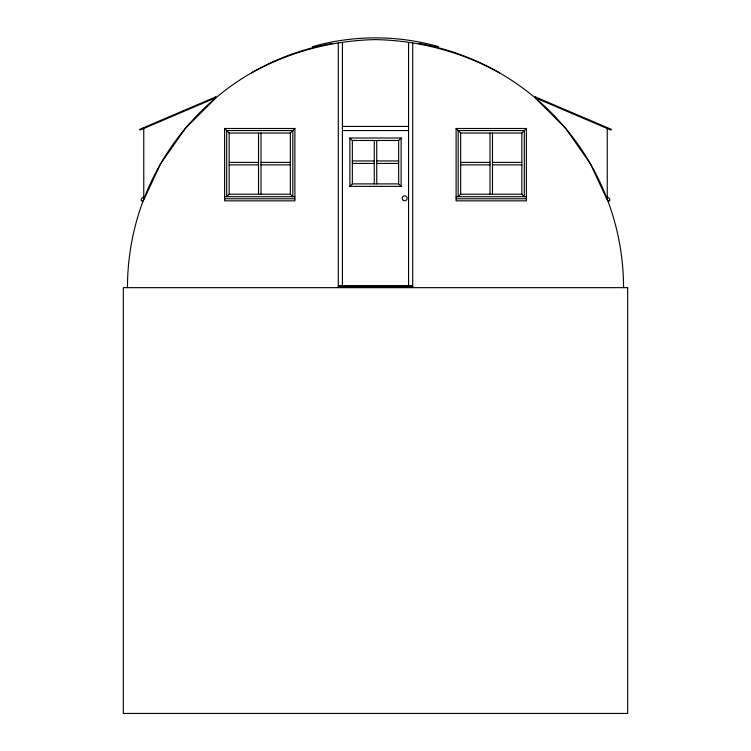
<?xml version="1.0" encoding="UTF-8"?>
<svg xmlns="http://www.w3.org/2000/svg" width="751" height="751" viewBox="0 0 751 751"><rect width="100%" height="100%" fill="white"/><g stroke="black" fill="none" stroke-linecap="round" stroke-linejoin="round"><path stroke-width="1.13" d="M215.237 98.475L185.497 128.214L160.695 163.634L143.76 199.954L143.76 128.496M229.158 194.227L226.68 196.706L226.68 130.561L292.824 130.561L292.824 196.706L290.337 194.227L229.158 194.227L229.158 133.04L224.615 128.496L294.89 128.496L294.89 200.836L224.615 200.836L224.615 128.496M229.158 133.04L290.337 133.04L294.89 128.496M349.872 186.37L352.35 183.892L398.65 183.892L401.128 186.37L401.128 138.006L349.872 138.006L349.872 186.37L401.128 186.37M349.872 138.006L352.35 140.484L398.65 140.484L401.128 138.006M460.663 194.227L458.176 196.706L458.176 130.561L524.32 130.561L524.32 196.706L521.842 194.227L460.663 194.227L460.663 133.04L456.11 128.496L526.385 128.496L526.385 200.836L456.11 200.836L456.11 128.496M460.663 133.04L521.842 133.04L526.385 128.496M143.76 196.706L141.282 198.771L141.282 200.836L143.347 200.836M251.482 72.847C289.52 51.857 332.064 40.451 375.5 39.615C418.936 40.451 461.48 51.857 499.518 72.847M312.463 46.665C353.223 34.94 397.777 34.94 438.537 46.665M342.428 126.431L408.572 126.431M342.428 130.561L408.572 130.561M352.35 160.949L374.261 160.949M376.739 160.949L398.65 160.949M229.158 162.394L258.513 162.394M260.991 162.394L290.337 162.394M460.663 162.394L490.009 162.394M492.487 162.394L521.842 162.394M352.35 163.427L374.261 163.427M376.739 163.427L398.65 163.427M229.158 164.873L258.513 164.873M260.991 164.873L290.337 164.873M460.663 164.873L490.009 164.873M492.487 164.873L521.842 164.873M224.615 196.706L294.89 196.706M456.11 196.706L526.385 196.706M224.615 198.771L294.89 198.771M456.11 198.771L526.385 198.771M607.653 200.836L609.718 200.836L609.718 198.771L607.24 196.706M338.297 285.587L412.703 285.587M338.297 286.619L412.703 286.619M535.763 98.475L565.503 128.214L590.305 163.634L607.24 199.954L607.24 128.496M521.842 133.04L521.842 194.227M492.487 133.04L492.487 194.227M490.009 133.04L490.009 194.227M412.703 42.873L412.703 287.652M408.572 42.507L408.572 285.587M398.65 140.484L398.65 183.892M376.739 140.484L376.739 183.892M374.261 140.484L374.261 183.892M352.35 140.484L352.35 183.892M342.428 42.507L342.428 285.587M338.297 42.873L338.297 287.652M290.337 133.04L290.337 194.227M260.991 133.04L260.991 194.227M258.513 133.04L258.513 194.227M127.463 287.652A248.037 248.037 0 0 1 332.43 43.389M418.57 43.389A248.037 248.037 0 0 1 623.537 287.652M535.256 96.888L534.937 97.649L611.042 130.12L611.37 129.36L535.256 96.888M215.744 96.888L139.63 129.36L139.958 130.12L216.063 97.649L215.744 96.888M627.667 287.652L123.333 287.652L123.333 713.45L627.667 713.45L627.667 287.652M403.447 200.423A2.478 2.478 0 0 0 407.164 198.273A2.478 2.478 0 0 0 403.447 196.133A2.478 2.478 0 0 0 403.447 200.423"/></g></svg>
